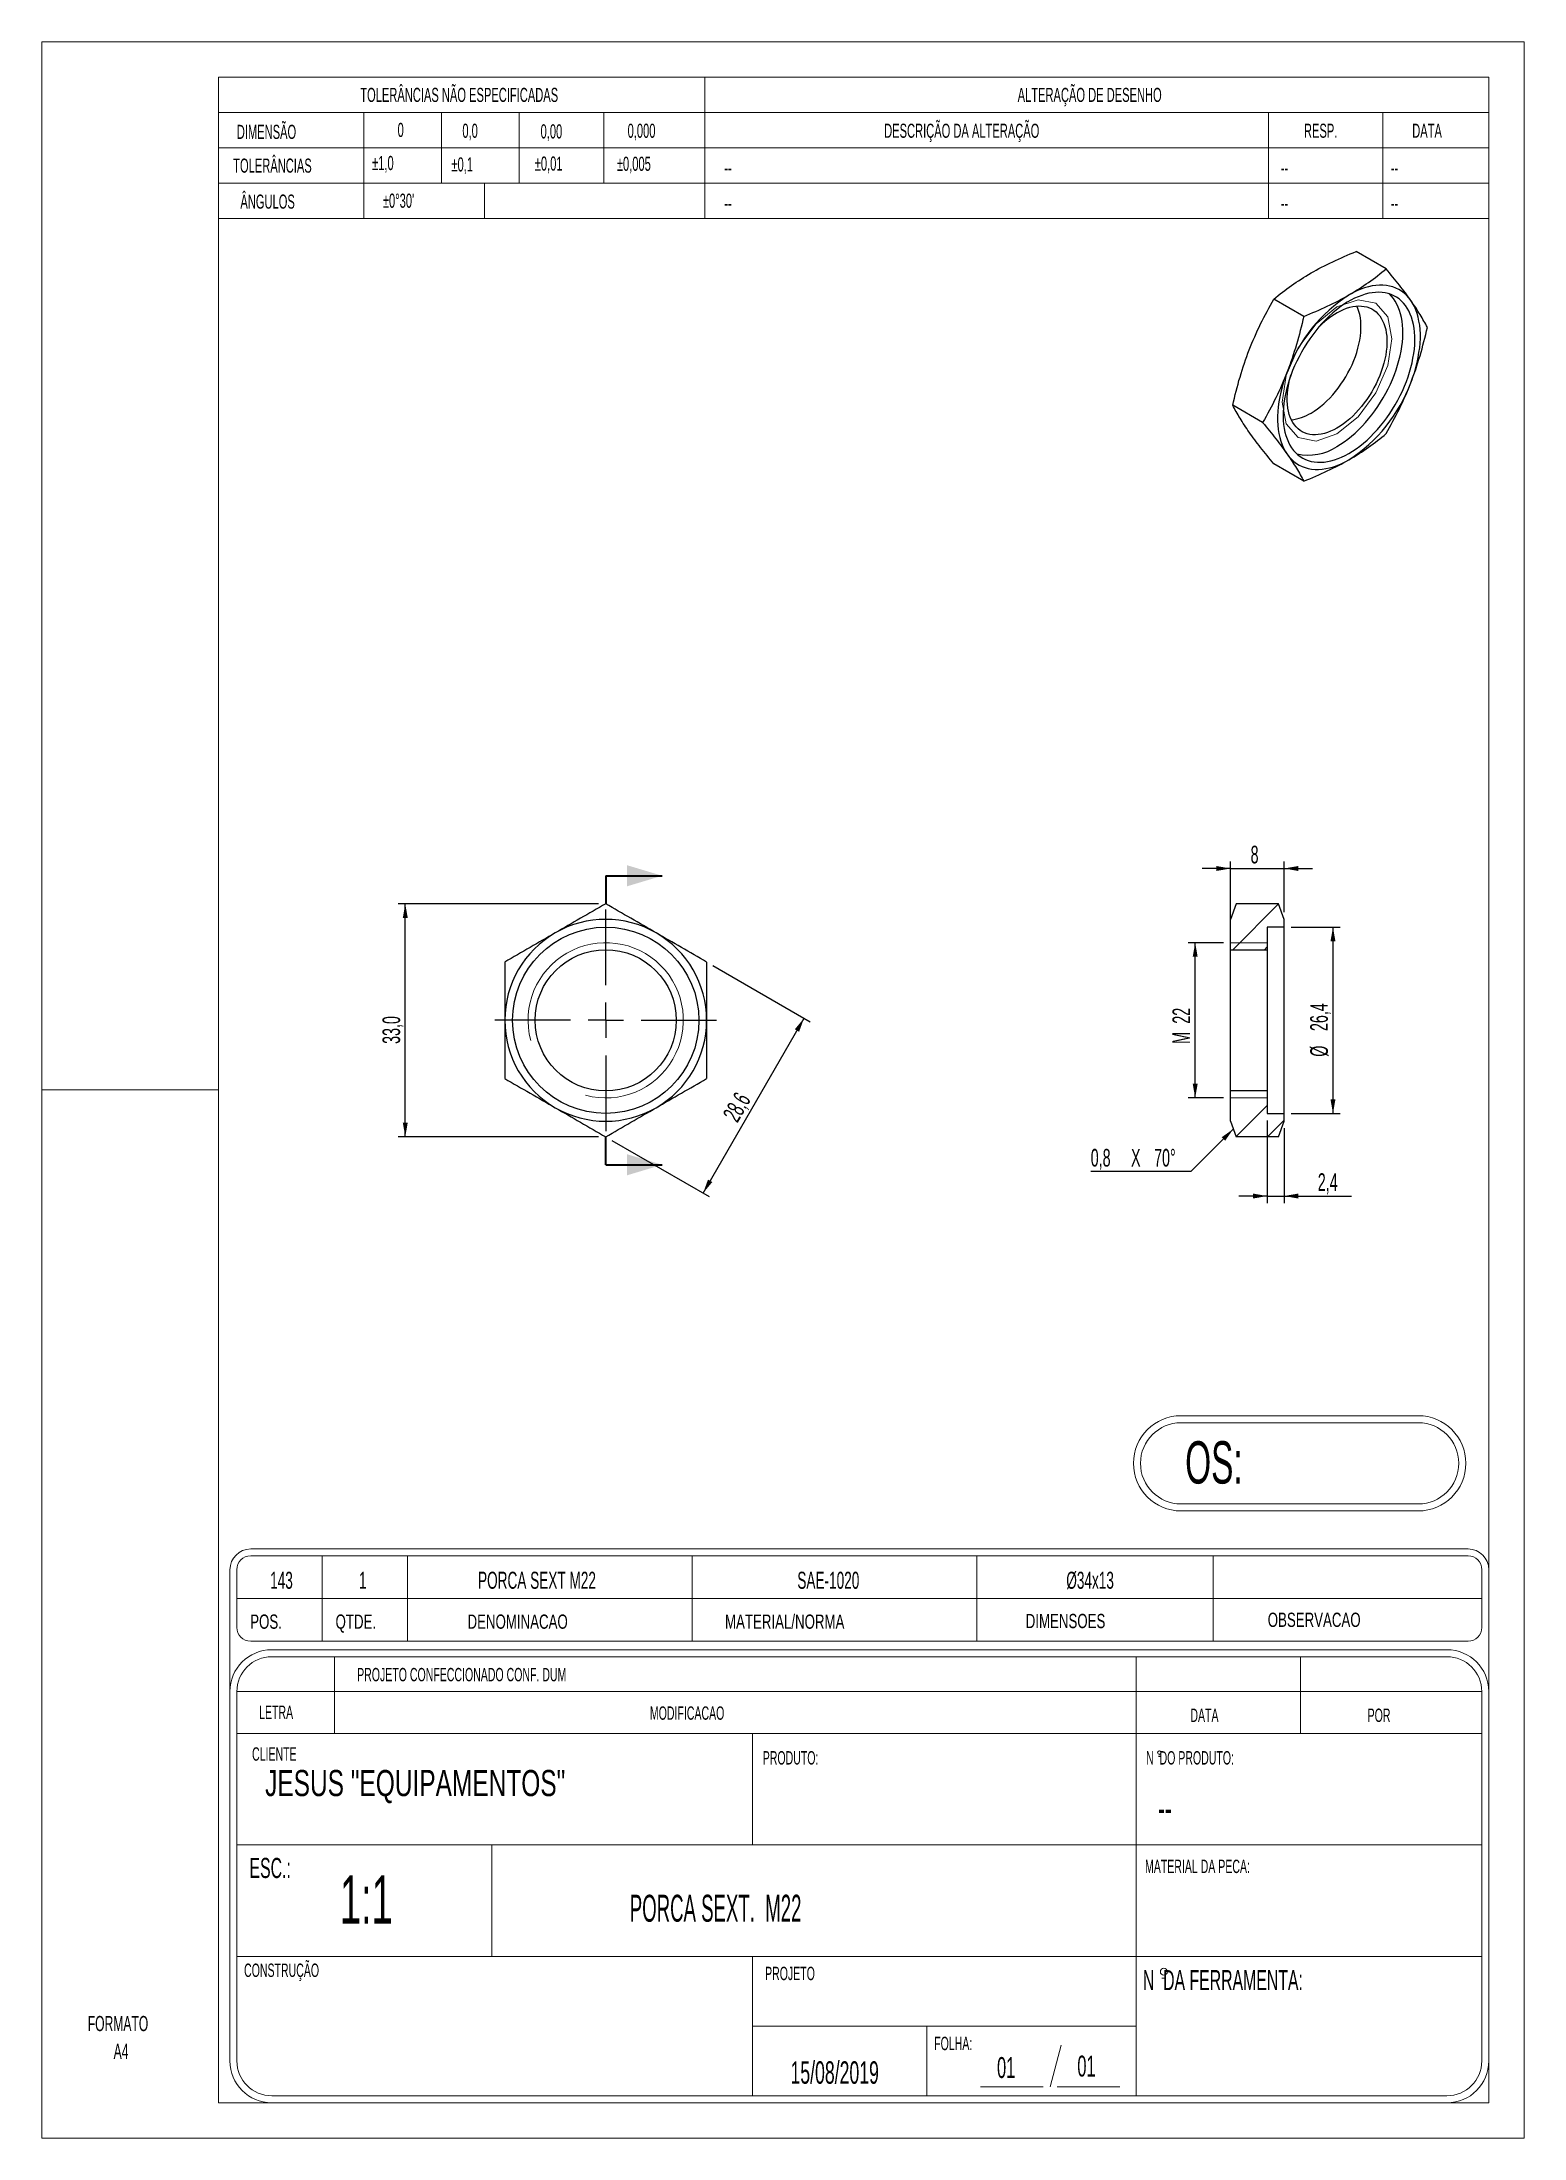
# Model space of a CAD drawing. Header units: millimetres. Extents: x 0 to 210, y 0 to 297.
import ezdxf

# ---------------------------------------------------------------- set-up
doc = ezdxf.new("R2010")
doc.units = ezdxf.units.MM
doc.linetypes.add('PHANTOM', pattern=[12.7, 6.35, -1.27, 1.27, -1.27, 1.27, -1.27])
doc.layers.add('COTAS', color=7, linetype='Continuous')
doc.styles.add('SLDTEXTSTYLE0', font='TXT', dxfattribs={"width": 0.595745})
doc.styles.add('SLDTEXTSTYLE1', font='TXT', dxfattribs={"width": 0.589474})
doc.styles.add('SLDTEXTSTYLE2', font='TXT', dxfattribs={"width": 0.515789})
doc.styles.add('SLDTEXTSTYLE3', font='TXT', dxfattribs={"width": 0.7})
doc.styles.add('SLDTEXTSTYLE4', font='TXT', dxfattribs={"width": 0.695035})
doc.styles.add('SLDTEXTSTYLE5', font='TXT', dxfattribs={"width": 0.605})
doc.dimstyles.new('SLDDIMSTYLE0', dxfattribs={"dimtxt": 2.5, "dimasz": 2, "dimexe": 0, "dimexo": 0.0625, "dimtad": 1, "dimdec": 1, "dimrnd": 1e-09, "dimzin": 12, "dimdsep": 46, "dimtxsty": 'SLDTEXTSTYLE5', "dimsah": 1, "dimcen": 0.09, "dimadec": 0, "dimazin": 3, "dimtfac": 1, "dimtdec": 3, "dimtofl": 0, "dimtmove": 0, "dimatfit": 3, "dimfxl": 0, "dimfrac": 2, "dimtolj": 1, "dimtzin": 12, "dimarcsym": 0})
doc.dimstyles.new('SLDDIMSTYLE1', dxfattribs={"dimtxt": 2.5, "dimasz": 2, "dimexe": 0, "dimexo": 0.0625, "dimtad": 1, "dimdec": 0, "dimrnd": 1e-09, "dimzin": 12, "dimdsep": 46, "dimtxsty": 'SLDTEXTSTYLE5', "dimsah": 1, "dimcen": 0.09, "dimadec": 0, "dimazin": 3, "dimtfac": 1, "dimtdec": 3, "dimtmove": 0, "dimatfit": 0, "dimfxl": 0, "dimfrac": 2, "dimtolj": 1, "dimtzin": 12, "dimarcsym": 0})
doc.dimstyles.new('SLDDIMSTYLE2', dxfattribs={"dimtxt": 2.5, "dimasz": 2, "dimexe": 0, "dimexo": 0.0625, "dimtad": 1, "dimdec": 0, "dimrnd": 1e-09, "dimzin": 12, "dimdsep": 46, "dimtxsty": 'SLDTEXTSTYLE5', "dimsah": 1, "dimcen": 0.09, "dimadec": 0, "dimazin": 3, "dimtfac": 1, "dimtdec": 3, "dimtofl": 0, "dimtmove": 0, "dimatfit": 3, "dimfxl": 0, "dimfrac": 2, "dimtolj": 1, "dimtzin": 12, "dimarcsym": 0})
doc.dimstyles.new('SLDDIMSTYLE3', dxfattribs={"dimtxt": 2.5, "dimasz": 2, "dimexe": 0, "dimexo": 0.0625, "dimtad": 1, "dimdec": 1, "dimrnd": 1e-09, "dimzin": 12, "dimdsep": 46, "dimtxsty": 'SLDTEXTSTYLE5', "dimsah": 1, "dimcen": 0.09, "dimadec": 0, "dimazin": 3, "dimtfac": 1, "dimtdec": 3, "dimtmove": 0, "dimatfit": 0, "dimfxl": 0, "dimfrac": 2, "dimtolj": 1, "dimtzin": 12, "dimarcsym": 0})

# ---------------------------------------------------------------- blocks, each defined once
blk = doc.blocks.new('SW_NOTE_0')
at = {"color": 0, "linetype": 'Continuous', "lineweight": 18, "insert": (0, 2.77), "char_height": 2.152, "attachment_point": 1, "style": 'SLDTEXTSTYLE0'}
blk.add_mtext('FORMATO', dxfattribs=at)
blk = doc.blocks.new('SW_NOTE_0_1')
at = {"color": 0, "linetype": 'Continuous', "lineweight": 18, "insert": (0, 2.77), "char_height": 2.152, "attachment_point": 1, "style": 'SLDTEXTSTYLE0'}
blk.add_mtext('A4', dxfattribs=at)
blk = doc.blocks.new('Bloco2')
at = {"color": 7, "linetype": 'Continuous', "lineweight": 18}
for p, q in [((210.04, 297.06), (0.04, 297.06)), ((0.04, 297.06), (0.04, 0.06)), ((210.04, 0.06), (210.04, 297.06)), ((205.04, 292.06), (25.04, 292.06)), ((25.04, 292.06), (25.04, 5.06)), ((205.04, 5.06), (205.04, 292.06)), ((0.04, 148.56), (25.04, 148.56)), ((25.04, 5.06), (205.04, 5.06)), ((0.04, 0.06), (210.04, 0.06))]:
    blk.add_line(p, q, dxfattribs=at)
for name, p in [('SW_NOTE_0', (6.53, 14.59)), ('SW_NOTE_0_1', (10.2, 10.66))]:
    blk.add_blockref(name, p, dxfattribs=at)
blk = doc.blocks.new('_D')
at = {"layer": 'COTAS'}
for p, q in [((95.06, 166.49), (108.85, 158.52)), ((93.69, 134.25), (107.99, 159.02)), ((80.76, 141.72), (94.55, 133.75))]:
    blk.add_line(p, q, dxfattribs=at)
for points in [[(107.99, 159.02), (106.68, 157.46), (107.29, 157.11)], [(93.69, 134.25), (94.99, 135.81), (94.38, 136.16)]]:
    blk.add_solid(points, dxfattribs=at)
at = {"layer": 'COTAS', "insert": (96.38, 145.35), "char_height": 2.5, "attachment_point": 1, "rotation": 60, "style": 'SLDTEXTSTYLE5'}
blk.add_mtext('28,6', dxfattribs=at)
blk = doc.blocks.new('_D_1')
at = {"layer": 'COTAS'}
for p, q in [((78.89, 175.24), (50.49, 175.24)), ((51.49, 142.22), (51.49, 175.24)), ((78.89, 142.22), (50.49, 142.22))]:
    blk.add_line(p, q, dxfattribs=at)
for points in [[(51.49, 175.24), (51.14, 173.24), (51.84, 173.24)], [(51.49, 142.22), (51.84, 144.22), (51.14, 144.22)]]:
    blk.add_solid(points, dxfattribs=at)
at = {"layer": 'COTAS', "insert": (48.26, 155.39), "char_height": 2.5, "attachment_point": 1, "rotation": 90, "style": 'SLDTEXTSTYLE5'}
blk.add_mtext('33,0', dxfattribs=at)
blk = doc.blocks.new('SW_CENTERMARKSYMBOL_0')
at = {"layer": 'COTAS', "color": 0}
for p, q in [((0, 5), (0, 15.7)), ((-5, 0), (-15.7, 0)), ((0, 0), (-2.5, 0)), ((0, 0), (0, 2.5)), ((0, 0), (0, -2.5)), ((0, 0), (2.5, 0)), ((5, 0), (15.7, 0)), ((0, -5), (0, -15.7))]:
    blk.add_line(p, q, dxfattribs=at)
blk = doc.blocks.new('_D_2')
at = {"layer": 'COTAS'}
for p, q in [((168.41, 169.73), (168.41, 181.24)), ((176.01, 174.03), (176.01, 181.24)), ((168.41, 180.24), (164.41, 180.24)), ((168.41, 180.24), (176.01, 180.24)), ((176.01, 180.24), (180.01, 180.24))]:
    blk.add_line(p, q, dxfattribs=at)
for points in [[(168.41, 180.24), (166.41, 180.59), (166.41, 179.89)], [(176.01, 180.24), (178.01, 179.89), (178.01, 180.59)]]:
    blk.add_solid(points, dxfattribs=at)
at = {"layer": 'COTAS', "insert": (171.26, 183.47), "char_height": 2.5, "attachment_point": 1, "style": 'SLDTEXTSTYLE5'}
blk.add_mtext('8', dxfattribs=at)
blk = doc.blocks.new('_D_3')
at = {"layer": 'COTAS'}
for p, q in [((177.01, 171.93), (183.93, 171.93)), ((182.93, 171.93), (182.93, 145.53)), ((177.01, 145.53), (183.93, 145.53))]:
    blk.add_line(p, q, dxfattribs=at)
for points in [[(182.93, 171.93), (182.58, 169.93), (183.28, 169.93)], [(182.93, 145.53), (183.28, 147.53), (182.58, 147.53)]]:
    blk.add_solid(points, dxfattribs=at)
at = {"layer": 'COTAS', "char_height": 2.5, "attachment_point": 1, "rotation": 90, "style": 'SLDTEXTSTYLE5'}
for s, insert in [('26,4', (179.7, 157.21)), ('%%c', (179.71, 153.57))]:
    blk.add_mtext(s, dxfattribs=dict(at, insert=insert))
blk = doc.blocks.new('SW_CHAMFER_DIMENSION_0')
at = {"layer": 'COTAS', "color": 0}
for p, q in [((20.21, 6.04), (14.17, 0)), ((14.17, 0), (0, 0))]:
    blk.add_line(p, q, dxfattribs=at)
blk.add_solid([(20.21, 6.04), (18.55, 4.87), (19.04, 4.38)], dxfattribs=at)
at = {"layer": 'COTAS', "color": 0, "char_height": 2.5, "attachment_point": 1, "style": 'SLDTEXTSTYLE5'}
for s, insert in [('0,8', (0, 3.22)), ('X', (5.71, 3.22)), ('70°', (8.98, 3.22))]:
    blk.add_mtext(s, dxfattribs=dict(at, insert=insert))
blk = doc.blocks.new('_D_4')
at = {"layer": 'COTAS'}
for p, q in [((167.41, 169.73), (162.41, 169.73)), ((163.41, 147.73), (163.41, 169.73)), ((167.41, 147.73), (162.41, 147.73))]:
    blk.add_line(p, q, dxfattribs=at)
for points in [[(163.41, 169.73), (163.06, 167.73), (163.76, 167.73)], [(163.41, 147.73), (163.76, 149.73), (163.06, 149.73)]]:
    blk.add_solid(points, dxfattribs=at)
at = {"layer": 'COTAS', "char_height": 2.5, "attachment_point": 1, "rotation": 90, "style": 'SLDTEXTSTYLE5'}
for s, insert in [('22', (160.19, 158.25)), ('M', (160.19, 155.39))]:
    blk.add_mtext(s, dxfattribs=dict(at, insert=insert))
blk = doc.blocks.new('_D_5')
at = {"layer": 'COTAS'}
for p, q in [((173.61, 144.53), (173.61, 132.83)), ((176.01, 143.43), (176.01, 132.83)), ((173.61, 133.83), (169.61, 133.83)), ((173.61, 133.83), (176.01, 133.83)), ((176.01, 133.83), (185.55, 133.83))]:
    blk.add_line(p, q, dxfattribs=at)
for points in [[(173.61, 133.83), (171.61, 134.18), (171.61, 133.48)], [(176.01, 133.83), (178.01, 133.48), (178.01, 134.18)]]:
    blk.add_solid(points, dxfattribs=at)
at = {"layer": 'COTAS', "insert": (180.78, 137.06), "char_height": 2.5, "attachment_point": 1, "style": 'SLDTEXTSTYLE5'}
blk.add_mtext('2,4', dxfattribs=at)

msp = doc.modelspace()

# ---------------------------------------------------------------- hatches: boundary and pattern name
at = {"layer": 'COTAS', "linetype": 'Continuous', "lineweight": 18}
h = msp.add_hatch(dxfattribs=at)
h.set_pattern_fill('ANSI32', color=256, angle=3e-322, style=0)
h.paths.add_polyline_path([(176.01, 171.93), (176.01, 173.03), (175.21, 175.24), (169.22, 175.24), (168.41, 173.03), (168.41, 168.73), (173.61, 168.73), (173.61, 171.93)], flags=0)
h = msp.add_hatch(dxfattribs=at)
h.set_pattern_fill('ANSI32', color=256, angle=3e-322, style=0)
h.paths.add_polyline_path([(169.22, 142.22), (175.21, 142.22), (176.01, 144.43), (176.01, 145.53), (173.61, 145.53), (173.61, 148.73), (168.41, 148.73), (168.41, 144.43)], flags=0)

# ---------------------------------------------------------------- linework, layer by layer
at = {"color": 7, "linetype": 'Continuous', "lineweight": 18}
for p, q in [((205.01, 292.36), (25.01, 292.36)), ((25.01, 272.36), (25.01, 292.36)), ((93.95, 272.36), (93.95, 292.36)), ((205.01, 292.36), (205.01, 272.36)), ((25.01, 287.36), (93.95, 287.36)), ((45.64, 272.36), (45.64, 287.36)), ((56.64, 277.36), (56.64, 287.36)), ((67.64, 277.36), (67.64, 287.36)), ((79.64, 277.36), (79.64, 287.36)), ((93.95, 287.36), (205.01, 287.36)), ((173.82, 272.36), (173.82, 287.36)), ((190.01, 272.36), (190.01, 287.36)), ((25.01, 282.36), (93.95, 282.36)), ((93.95, 282.36), (205.01, 282.36)), ((25.01, 277.36), (93.95, 277.36)), ((62.7, 277.36), (62.7, 272.36)), ((93.95, 277.36), (205.01, 277.36)), ((25.01, 272.36), (93.95, 272.36)), ((93.95, 272.36), (205.01, 272.36)), ((173.61, 169.73), (168.41, 169.73)), ((173.61, 147.73), (168.41, 147.73)), ((195.01, 102.71), (161.41, 102.71)), ((195.01, 101.71), (161.41, 101.71)), ((161.41, 90.21), (195.01, 90.21)), ((161.41, 89.21), (195.01, 89.21)), ((202.07, 83.83), (29.59, 83.83)), ((26.65, 11.28), (26.65, 80.89)), ((26.65, 80.89), (26.65, 67.81)), ((27.63, 80.89), (27.63, 72.71)), ((202.07, 82.85), (29.59, 82.85)), ((39.72, 70.75), (39.72, 82.85)), ((51.82, 70.75), (51.82, 82.85)), ((92.14, 70.75), (92.14, 82.85)), ((132.46, 70.75), (132.46, 82.85)), ((165.96, 70.75), (165.96, 82.85)), ((204.03, 72.71), (204.03, 80.89)), ((205.01, 11.28), (205.01, 80.89)), ((27.63, 76.8), (204.03, 76.8)), ((29.59, 70.75), (202.07, 70.75)), ((32.57, 69.54), (199.08, 69.54)), ((32.57, 68.56), (199.08, 68.56)), ((41.46, 57.69), (41.46, 68.56)), ((155.03, 68.56), (155.03, 57.69)), ((178.34, 68.56), (178.34, 57.69)), ((27.64, 11.28), (27.64, 63.62)), ((27.64, 63.62), (204.02, 63.62)), ((204.02, 63.62), (204.02, 11.28)), ((27.64, 57.69), (204.02, 57.69)), ((100.71, 57.69), (100.71, 41.89)), ((155.03, 57.69), (155.03, 41.89)), ((158.2, 54.45), (158.46, 54.45)), ((158.2, 54.43), (158.46, 54.43)), ((27.64, 41.89), (204.02, 41.89)), ((63.77, 26.09), (63.77, 41.89)), ((155.03, 26.09), (155.03, 41.89)), ((27.64, 26.09), (204.02, 26.09)), ((100.71, 26.09), (100.71, 6.34)), ((155.03, 26.09), (155.03, 6.34)), ((158.69, 23), (159.2, 23)), ((100.71, 16.22), (155.03, 16.22)), ((125.4, 16.22), (125.4, 6.34)), ((144.43, 13.54), (142.85, 7.62)), ((199.08, 6.34), (32.57, 6.34)), ((141.86, 7.62), (132.97, 7.62)), ((143.83, 7.62), (152.72, 7.62)), ((199.08, 5.36), (32.57, 5.36)), ((204.44, 5.36), (205.01, 5.36)), ((205.01, 5.36), (205.01, 5.93))]:
    msp.add_line(p, q, dxfattribs=at)
at = {"color": 7, "linetype": 'Continuous', "lineweight": 25}
for p, q in [((190.47, 265.21), (186.23, 267.66)), ((178.79, 258.47), (174.56, 260.92)), ((172.96, 243.43), (168.72, 245.87)), ((178.79, 235.12), (174.56, 237.56)), ((169.22, 175.24), (168.41, 173.03)), ((175.21, 175.24), (169.22, 175.24)), ((176.01, 173.03), (175.21, 175.24)), ((168.41, 168.73), (168.41, 173.03)), ((176.01, 171.93), (176.01, 173.03)), ((176.01, 171.93), (173.61, 171.93)), ((173.61, 171.93), (173.61, 168.73)), ((176.01, 145.53), (176.01, 171.93)), ((168.41, 168.73), (173.61, 168.73)), ((168.41, 148.73), (168.41, 168.73)), ((173.61, 168.73), (173.61, 148.73)), ((168.41, 144.43), (168.41, 148.73)), ((173.61, 148.73), (168.41, 148.73)), ((173.61, 148.73), (173.61, 145.53)), ((173.61, 145.53), (176.01, 145.53)), ((176.01, 144.43), (176.01, 145.53)), ((168.41, 144.43), (169.22, 142.22)), ((175.21, 142.22), (176.01, 144.43)), ((175.21, 142.22), (169.22, 142.22))]:
    msp.add_line(p, q, dxfattribs=at)
at = {"color": 7, "linetype": 'PHANTOM', "lineweight": 35}
for p, q in [((79.89, 179.21), (79.89, 175.21)), ((79.89, 138.26), (79.89, 142.26))]:
    msp.add_line(p, q, dxfattribs=at)
at = {"color": 7, "linetype": 'Continuous', "lineweight": 35}
for p, q in [((79.89, 179.21), (87.89, 179.21)), ((79.89, 138.26), (87.89, 138.26))]:
    msp.add_line(p, q, dxfattribs=at)
at = {"color": 7, "linetype": 'Continuous', "lineweight": 25, "flags": 128}
for points in [[(185.2, 239.06), (185.72, 239.38), (186.24, 239.72), (186.75, 240.1), (187.26, 240.51), (187.76, 240.95), (188.26, 241.42), (188.74, 241.91), (189.22, 242.43), (189.68, 242.97), (190.13, 243.53), (190.56, 244.11), (190.98, 244.7), (191.38, 245.32), (191.75, 245.95), (192.11, 246.59), (192.45, 247.24), (192.77, 247.89), (193.06, 248.56), (193.33, 249.23), (193.57, 249.9), (193.79, 250.57), (193.98, 251.23), (194.14, 251.9), (194.27, 252.55), (194.38, 253.2), (194.46, 253.84), (194.51, 254.46), (194.53, 255.08), (194.53, 255.67), (194.49, 256.25), (194.43, 256.8), (194.33, 257.34), (194.21, 257.85), (194.06, 258.34), (193.88, 258.8), (193.68, 259.24), (193.45, 259.64), (193.2, 260.01), (192.92, 260.36), (192.61, 260.67), (192.29, 260.94), (191.94, 261.19), (191.57, 261.39), (191.18, 261.57), (190.77, 261.7), (190.35, 261.8), (189.9, 261.86), (189.45, 261.89), (188.98, 261.87), (188.5, 261.82), (188.01, 261.74), (187.51, 261.61), (187.01, 261.45), (186.49, 261.26), (185.98, 261.03), (185.46, 260.76), (184.94, 260.46), (184.42, 260.13), (183.91, 259.77), (183.4, 259.37), (182.89, 258.95), (182.39, 258.49), (181.9, 258.01), (181.42, 257.51), (180.95, 256.98), (180.5, 256.43), (180.06, 255.86), (179.63, 255.27), (179.22, 254.66), (178.83, 254.04), (178.46, 253.41), (178.12, 252.76), (177.79, 252.11), (177.49, 251.45), (177.21, 250.78), (176.95, 250.11), (176.72, 249.44), (176.52, 248.78), (176.34, 248.11), (176.19, 247.45), (176.07, 246.8), (175.98, 246.15), (175.91, 245.52), (175.87, 244.9), (175.87, 244.3), (175.89, 243.71), (175.94, 243.15), (176.02, 242.6), (176.13, 242.08), (176.26, 241.58), (176.42, 241.1), (176.61, 240.65), (176.83, 240.23), (177.07, 239.84), (177.34, 239.48), (177.63, 239.16), (177.95, 238.86), (178.29, 238.6), (178.65, 238.38), (179.03, 238.19), (179.42, 238.04), (179.84, 237.92), (180.27, 237.84), (180.72, 237.8), (181.18, 237.79), (181.66, 237.82), (182.14, 237.89), (182.64, 237.99), (183.14, 238.14), (183.65, 238.31), (184.16, 238.53), (184.68, 238.78), (185.2, 239.06)], [(183.5, 240.04), (184.02, 240.35), (184.54, 240.7), (185.05, 241.08), (185.56, 241.49), (186.07, 241.93), (186.56, 242.4), (187.05, 242.89), (187.52, 243.41), (187.98, 243.95), (188.43, 244.51), (188.86, 245.09), (189.28, 245.68), (189.68, 246.3), (190.06, 246.93), (190.42, 247.57), (190.75, 248.22), (191.07, 248.87), (191.36, 249.54), (191.63, 250.21), (191.87, 250.88), (192.09, 251.55), (192.28, 252.21), (192.44, 252.88), (192.58, 253.53), (192.69, 254.18), (192.76, 254.82), (192.81, 255.44), (192.84, 256.05), (192.83, 256.65), (192.79, 257.23), (192.73, 257.78), (192.64, 258.32), (192.51, 258.83), (192.36, 259.32), (192.19, 259.78), (191.98, 260.21), (191.75, 260.62), (191.5, 260.99), (191.22, 261.34), (190.92, 261.65), (190.9, 261.66)], [(193.96, 260.73), (193.67, 261.11), (193.35, 261.46), (193.01, 261.77), (192.64, 262.04), (192.25, 262.28), (191.84, 262.48), (191.41, 262.64), (190.96, 262.76), (190.5, 262.84), (190.01, 262.88), (189.52, 262.89), (189.01, 262.85), (188.48, 262.78), (187.95, 262.66), (187.41, 262.51), (186.86, 262.32), (186.31, 262.09), (185.76, 261.82), (185.2, 261.51)], [(183.5, 258.98), (183.96, 259.23), (184.41, 259.44), (184.86, 259.61), (185.3, 259.75), (185.73, 259.85), (186.16, 259.92), (186.57, 259.94), (186.97, 259.93), (187.36, 259.89), (187.73, 259.8), (188.09, 259.68), (188.42, 259.52), (188.74, 259.33), (189.03, 259.1), (189.3, 258.84), (189.55, 258.54), (189.77, 258.21), (189.97, 257.85), (190.14, 257.47), (190.28, 257.05), (190.4, 256.61), (190.48, 256.15), (190.54, 255.66), (190.57, 255.16), (190.57, 254.64), (190.54, 254.1), (190.48, 253.54), (190.4, 252.98), (190.28, 252.41), (190.14, 251.83), (189.97, 251.24), (189.77, 250.66), (189.55, 250.07), (189.3, 249.49), (189.03, 248.92), (188.74, 248.35), (188.42, 247.79), (188.09, 247.25), (187.73, 246.71), (187.36, 246.2), (186.97, 245.71), (186.57, 245.23), (186.16, 244.78), (185.73, 244.35), (185.3, 243.95), (184.86, 243.58), (184.41, 243.24), (183.96, 242.93), (183.5, 242.65), (183.05, 242.41), (182.6, 242.2), (182.15, 242.02), (181.71, 241.88), (181.28, 241.78), (180.85, 241.72), (180.44, 241.69), (180.03, 241.7), (179.65, 241.75), (179.27, 241.83), (178.92, 241.95), (178.58, 242.11), (178.27, 242.31), (177.98, 242.53), (177.7, 242.8), (177.46, 243.09), (177.23, 243.42), (177.04, 243.78), (176.87, 244.17), (176.72, 244.58), (176.61, 245.02), (176.52, 245.48), (176.47, 245.97), (176.44, 246.48), (176.44, 247), (176.47, 247.54), (176.52, 248.09), (176.61, 248.65), (176.72, 249.23), (176.87, 249.81), (176.97, 250.17)], [(179.83, 244.77), (180.28, 245.05), (180.73, 245.36), (181.18, 245.71), (181.62, 246.08), (182.05, 246.48), (182.48, 246.9), (182.89, 247.35), (183.3, 247.83), (183.68, 248.32), (184.06, 248.84), (184.41, 249.37), (184.75, 249.91), (185.06, 250.47), (185.35, 251.04), (185.63, 251.62), (185.87, 252.2), (186.1, 252.78), (186.29, 253.37), (186.46, 253.95), (186.61, 254.53), (186.72, 255.1), (186.81, 255.67), (186.86, 256.22), (186.89, 256.76), (186.89, 257.28), (186.86, 257.79), (186.81, 258.27), (186.72, 258.74), (186.61, 259.18), (186.46, 259.59), (186.31, 259.93)], [(193.96, 249.05), (194.22, 249.77), (194.46, 250.49), (194.67, 251.21), (194.85, 251.92), (195, 252.63), (195.12, 253.33), (195.22, 254.02), (195.28, 254.69), (195.31, 255.35), (195.31, 255.99), (195.28, 256.62), (195.22, 257.22), (195.12, 257.8), (195, 258.36), (194.85, 258.89), (194.67, 259.4), (194.46, 259.87), (194.22, 260.32), (193.96, 260.73)], [(176.44, 250.62), (176.18, 249.9), (175.94, 249.18), (175.73, 248.46), (175.55, 247.75), (175.4, 247.05), (175.28, 246.35), (175.18, 245.66), (175.12, 244.98), (175.09, 244.32), (175.09, 243.68), (175.12, 243.06), (175.18, 242.45), (175.28, 241.87), (175.4, 241.31), (175.55, 240.78), (175.73, 240.28), (175.94, 239.8), (176.18, 239.36), (176.44, 238.94)], [(176.44, 238.94), (176.74, 238.56), (177.05, 238.22), (177.4, 237.91), (177.76, 237.63), (178.15, 237.4), (178.56, 237.2), (178.99, 237.04), (179.44, 236.92), (179.91, 236.83), (180.39, 236.79), (180.89, 236.79), (181.4, 236.82), (181.92, 236.9), (182.45, 237.01), (182.99, 237.17), (183.54, 237.36), (184.09, 237.59), (184.64, 237.86), (185.2, 238.16)]]:
    msp.add_lwpolyline(points, dxfattribs=at)
at = {"color": 7, "linetype": 'Continuous', "lineweight": 18, "flags": 128}
msp.add_lwpolyline([(183.5, 241.84), (180.53, 240.8), (178, 241.29), (176.32, 243.23), (175.73, 246.33), (176.32, 250.11), (178, 253.99), (180.53, 257.4), (183.5, 259.8), (186.48, 260.83), (189, 260.34), (190.69, 258.4), (191.28, 255.31), (190.69, 251.53), (189, 247.64), (186.48, 244.24), (183.5, 241.84)], dxfattribs=at)
at = {"color": 7, "linetype": 'Continuous', "lineweight": 25}
for radius in [13.2, 10]:
    msp.add_circle((79.89, 158.73), radius, dxfattribs=at)
at = {"color": 7, "linetype": 'Continuous', "lineweight": 18}
for centre, radius in [((158.33, 54.99), 0.247), ((158.33, 54.97), 0.247), ((158.97, 23.92), 0.494)]:
    msp.add_circle(centre, radius, dxfattribs=at)
at = {"color": 7, "linetype": 'Continuous', "lineweight": 25}
for centre, radius, start, end in [((197.11, 242.98), 22.03, 122.7115, 159.6994), ((189.71, 248.53), 12.16, 120.6806, 137.1479), ((173.29, 256.7), 22.03, 302.7115, 339.6994), ((176.3, 250.59), 6.8, 276.0777, 301.2625), ((179.45, 246.07), 7.26, 256.9335, 303.9259), ((79.89, 158.73), 14.3, 60, 120), ((79.89, 158.73), 14.3, 120, 180), ((79.89, 158.73), 14.3, 0, 60), ((79.89, 158.73), 14.3, 180, 240), ((79.89, 158.73), 14.3, 300, 0), ((79.89, 158.73), 14.3, 240, 300)]:
    msp.add_arc(centre, radius, start, end, dxfattribs=at)
at = {"color": 7, "linetype": 'Continuous', "lineweight": 18}
for centre, radius, start, end in [((79.89, 158.73), 11, 255, 195), ((161.41, 95.96), 6.75, 90, 270), ((161.41, 95.96), 5.75, 90, 270), ((195.01, 95.96), 6.75, 270, 90), ((195.01, 95.96), 5.75, 270, 90), ((29.59, 80.89), 2.94, 90, 180), ((202.07, 80.89), 2.94, 0, 90), ((29.59, 80.89), 1.96, 90, 180), ((202.07, 80.89), 1.96, 0, 90), ((29.59, 72.71), 1.96, 180, 270), ((202.07, 72.71), 1.96, 270, 0), ((32.57, 63.62), 5.93, 90, 180), ((32.57, 63.62), 4.94, 90, 180), ((199.08, 63.62), 5.93, 0, 90), ((199.08, 63.62), 4.94, 0, 90), ((32.57, 11.28), 5.93, 180, 270), ((32.57, 11.28), 4.94, 180, 270), ((199.08, 11.28), 4.94, 270, 0), ((199.08, 11.28), 5.93, 270, 0)]:
    msp.add_arc(centre, radius, start, end, dxfattribs=at)
at = {"color": 7, "linetype": 'Continuous', "lineweight": 25}
for points in [[(179.83, 264.62), (180.8, 265.18), (181.83, 265.71), (183.97, 266.72), (185.09, 267.2), (186.23, 267.66)], [(174.56, 260.92), (175.35, 261.58), (176.18, 262.22), (177.93, 263.46), (178.85, 264.05), (179.83, 264.62)], [(185.2, 261.51), (186.18, 262.08), (187.1, 262.67), (188.85, 263.91), (189.68, 264.55), (190.47, 265.21)], [(193.96, 260.73), (193.47, 261.42), (192.93, 262.15), (191.76, 263.64), (191.13, 264.42), (190.47, 265.21)], [(178.79, 258.47), (179.94, 258.93), (181.06, 259.41), (183.2, 260.42), (184.23, 260.95), (185.2, 261.51)], [(171.07, 253.72), (171.56, 254.98), (172.09, 256.2), (173.26, 258.59), (173.89, 259.77), (174.56, 260.92)], [(178.79, 258.47), (178.48, 257.12), (178.14, 255.78), (177.36, 253.16), (176.93, 251.87), (176.44, 250.62)], [(196.31, 256.91), (196, 257.5), (195.65, 258.11), (194.88, 259.38), (194.44, 260.04), (193.96, 260.73)], [(193.96, 249.05), (194.44, 250.31), (194.88, 251.59), (195.65, 254.21), (196, 255.55), (196.31, 256.91)], [(168.72, 245.87), (169.03, 247.23), (169.37, 248.56), (170.15, 251.18), (170.58, 252.47), (171.07, 253.72)], [(176.44, 250.62), (175.96, 249.37), (175.42, 248.14), (174.25, 245.75), (173.62, 244.58), (172.96, 243.43)], [(190.47, 241.86), (191.13, 243.01), (191.76, 244.18), (192.93, 246.58), (193.47, 247.8), (193.96, 249.05)], [(171.07, 242.05), (170.58, 242.74), (170.15, 243.4), (169.37, 244.67), (169.03, 245.28), (168.72, 245.87)], [(174.56, 237.56), (173.89, 238.36), (173.26, 239.13), (172.09, 240.63), (171.56, 241.35), (171.07, 242.05)], [(172.96, 243.43), (173.62, 242.63), (174.25, 241.86), (175.42, 240.36), (175.96, 239.64), (176.44, 238.94)], [(185.2, 238.16), (186.18, 238.72), (187.1, 239.32), (188.85, 240.55), (189.68, 241.2), (190.47, 241.86)], [(176.44, 238.94), (176.93, 238.25), (177.36, 237.59), (178.14, 236.32), (178.48, 235.71), (178.79, 235.12)], [(178.79, 235.12), (179.94, 235.58), (181.06, 236.06), (183.2, 237.07), (184.23, 237.6), (185.2, 238.16)], [(79.89, 175.24), (78.7, 174.56), (77.51, 173.87), (75.12, 172.49), (73.93, 171.8), (72.74, 171.12)], [(87.04, 171.12), (85.85, 171.8), (84.66, 172.49), (82.27, 173.87), (81.08, 174.56), (79.89, 175.24)], [(72.74, 171.12), (71.55, 170.43), (70.36, 169.74), (67.97, 168.36), (66.78, 167.68), (65.59, 166.99)], [(94.19, 166.99), (93, 167.68), (91.81, 168.36), (89.42, 169.74), (88.23, 170.43), (87.04, 171.12)], [(65.59, 166.99), (65.59, 165.62), (65.59, 164.24), (65.59, 161.48), (65.59, 160.11), (65.59, 158.73)], [(94.19, 166.99), (94.19, 165.62), (94.19, 164.24), (94.19, 161.48), (94.19, 160.11), (94.19, 158.73)], [(65.59, 158.73), (65.59, 157.35), (65.59, 155.98), (65.59, 153.22), (65.59, 151.85), (65.59, 150.47)], [(94.19, 158.73), (94.19, 157.35), (94.19, 155.98), (94.19, 153.22), (94.19, 151.85), (94.19, 150.47)], [(65.59, 150.47), (66.78, 149.79), (67.97, 149.1), (70.36, 147.72), (71.55, 147.03), (72.74, 146.35)], [(87.04, 146.35), (88.23, 147.03), (89.42, 147.72), (91.81, 149.1), (93, 149.79), (94.19, 150.47)], [(72.74, 146.35), (73.93, 145.66), (75.12, 144.97), (77.51, 143.59), (78.7, 142.91), (79.89, 142.22)], [(79.89, 142.22), (81.08, 142.91), (82.27, 143.59), (84.66, 144.97), (85.85, 145.66), (87.04, 146.35)]]:
    msp.add_open_spline(points, degree=3, knots=[0, 0, 0, 0, 0.5, 0.5, 1, 1, 1, 1], dxfattribs=at)
at = {"color": 7, "linetype": 'Continuous', "lineweight": 35}
for points in [[(87.89, 179.21), (82.89, 180.71), (82.89, 177.71)], [(87.89, 138.26), (82.89, 139.76), (82.89, 136.76)]]:
    msp.add_solid(points, dxfattribs=at)

# ---------------------------------------------------------------- block references
at = {"layer": 'COTAS'}
for name, p in [('Bloco2', (-0.03, 0.3)), ('SW_CENTERMARKSYMBOL_0', (79.89, 158.73)), ('SW_CHAMFER_DIMENSION_0', (148.61, 137.29))]:
    msp.add_blockref(name, p, dxfattribs=at)

# ---------------------------------------------------------------- texts
at = {"color": 7, "linetype": 'Continuous', "lineweight": 0}
for s, insert, char_height, attachment_point, style in [('TOLERÂNCIAS NÃO ESPECIFICADAS', (59.13, 290.85), 2, 2, 'SLDTEXTSTYLE1'), ('ALTERAÇÃO DE DESENHO', (148.46, 290.85), 2, 2, 'SLDTEXTSTYLE1'), ('DIMENSÃO', (27.62, 285.61), 2, 1, 'SLDTEXTSTYLE1'), ('0', (50.4, 285.89), 2, 1, 'SLDTEXTSTYLE1'), ('0,0', (59.58, 285.77), 2, 1, 'SLDTEXTSTYLE1'), ('0,00', (70.66, 285.68), 2, 1, 'SLDTEXTSTYLE1'), ('0,000', (82.99, 285.77), 2, 1, 'SLDTEXTSTYLE1'), ('DESCRIÇÃO DA ALTERAÇÃO', (119.34, 285.77), 2, 1, 'SLDTEXTSTYLE1'), ('RESP.', (178.82, 285.77), 2, 1, 'SLDTEXTSTYLE1'), ('DATA', (194.16, 285.77), 2, 1, 'SLDTEXTSTYLE1'), ('TOLERÂNCIAS', (27.11, 280.83), 2, 1, 'SLDTEXTSTYLE1'), ('±1,0', (46.79, 281.2), 2, 1, 'SLDTEXTSTYLE1'), ('±0,1', (58.03, 281), 2, 1, 'SLDTEXTSTYLE1'), ('±0,01', (69.84, 281.12), 2, 1, 'SLDTEXTSTYLE1'), ('±0,005', (81.47, 281.09), 2, 1, 'SLDTEXTSTYLE1'), ('--', (96.69, 280.49), 2, 1, 'SLDTEXTSTYLE1'), ('--', (175.54, 280.49), 2, 1, 'SLDTEXTSTYLE1'), ('--', (191.14, 280.49), 2, 1, 'SLDTEXTSTYLE1'), ('ÂNGULOS', (28.13, 275.73), 2, 1, 'SLDTEXTSTYLE1'), ("±0°30'", (48.32, 275.86), 2, 1, 'SLDTEXTSTYLE1'), ('--', (96.69, 275.49), 2, 1, 'SLDTEXTSTYLE1'), ('--', (175.54, 275.49), 2, 1, 'SLDTEXTSTYLE1'), ('--', (191.14, 275.49), 2, 1, 'SLDTEXTSTYLE1'), ('OS:', (161.99, 99.09), 6, 1, 'SLDTEXTSTYLE1'), ('143', (33.95, 80.6), 2.419, 2, 'SLDTEXTSTYLE0'), ('1', (45.48, 80.6), 2.42, 2, 'SLDTEXTSTYLE0'), ('PORCA SEXT M22', (70.15, 80.6), 2.4192, 2, 'SLDTEXTSTYLE0'), ('SAE-1020', (111.43, 80.6), 2.419, 2, 'SLDTEXTSTYLE0'), ('Ø34x13', (148.52, 80.6), 2.419, 2, 'SLDTEXTSTYLE0'), ('POS.', (29.52, 74.54), 2.022, 1, 'SLDTEXTSTYLE4'), ('QTDE.', (41.61, 74.54), 2.022, 1, 'SLDTEXTSTYLE4'), ('DENOMINACAO', (60.31, 74.54), 2.0223, 1, 'SLDTEXTSTYLE4'), ('MATERIAL/NORMA', (96.79, 74.54), 2.0223, 1, 'SLDTEXTSTYLE4'), ('DIMENSOES', (139.4, 74.63), 2.022, 1, 'SLDTEXTSTYLE4'), ('OBSERVACAO', (173.69, 74.8), 2.022, 1, 'SLDTEXTSTYLE4'), ('PROJETO CONFECCIONADO CONF. DUM', (44.67, 66.97), 1.896, 1, 'SLDTEXTSTYLE1'), ('LETRA', (30.78, 61.63), 1.896, 1, 'SLDTEXTSTYLE1'), ('MODIFICACAO', (86.15, 61.52), 1.896, 1, 'SLDTEXTSTYLE1'), ('DATA', (162.73, 61.21), 1.896, 1, 'SLDTEXTSTYLE1'), ('POR', (187.84, 61.21), 1.896, 1, 'SLDTEXTSTYLE1'), ('CLIENTE', (29.78, 55.72), 1.896, 1, 'SLDTEXTSTYLE1'), ('PRODUTO:', (102.14, 55.18), 1.896, 1, 'SLDTEXTSTYLE1'), ('N  DO PRODUTO:', (156.45, 55.18), 1.896, 1, 'SLDTEXTSTYLE1'), ('JESUS "EQUIPAMENTOS"', (31.63, 52.51), 3.7042, 1, 'SLDTEXTSTYLE3'), ('--', (158.13, 49.28), 4.266, 1, 'SLDTEXTSTYLE2'), ('ESC.:', (29.42, 40.05), 2.844, 1, 'SLDTEXTSTYLE1'), ('MATERIAL DA PECA:', (156.3, 39.8), 1.896, 1, 'SLDTEXTSTYLE1'), ('1:1', (42.23, 37.56), 6.826, 1, 'SLDTEXTSTYLE1'), ('PORCA SEXT.  M22', (83.3, 34.83), 3.8224, 1, 'SLDTEXTSTYLE2'), ('CONSTRUÇÃO', (28.65, 25.08), 1.896, 1, 'SLDTEXTSTYLE1'), ('PROJETO', (102.47, 24.63), 1.896, 1, 'SLDTEXTSTYLE1'), ('N  DA FERRAMENTA:', (156, 24.16), 2.8441, 1, 'SLDTEXTSTYLE1'), ('FOLHA:', (126.43, 14.71), 1.896, 1, 'SLDTEXTSTYLE1'), ('01', (146.71, 12.04), 2.963, 1, 'SLDTEXTSTYLE1'), ('15/08/2019', (106.07, 11.23), 3.175, 1, 'SLDTEXTSTYLE1'), ('01', (135.33, 11.83), 2.963, 1, 'SLDTEXTSTYLE1')]:
    msp.add_mtext(s, dxfattribs=dict(at, insert=insert, char_height=char_height, attachment_point=attachment_point, style=style))

# ---------------------------------------------------------------- dimensions: what is measured, and where the dimension line sits
at = {"layer": 'COTAS'}
for base, p1, p2, dimstyle, picture, middle in [((176.01, 180.24), (168.41, 168.73), (176.01, 173.03), 'SLDDIMSTYLE1', '_D_2', (172.21, 180.24)), ((176.01, 133.83), (173.61, 145.53), (176.01, 144.43), 'SLDDIMSTYLE3', '_D_5', (183.17, 133.83))]:
    dim = msp.add_linear_dim(base=base, p1=p1, p2=p2, dimstyle=dimstyle, dxfattribs=at)
    dim.commit()
    dim.dimension.update_dxf_attribs({"geometry": picture, "text_midpoint": middle, "dimtype": 160})
for base, p2, angle, picture, middle in [((51.49, 175.24), (79.89, 175.24), 90, '_D_1', (51.49, 158.73)), ((107.99, 159.02), (94.19, 166.99), 60, '_D', (100.84, 146.64))]:
    dim = msp.add_linear_dim(base=base, p1=(79.89, 142.22), p2=p2, angle=angle, dimstyle='SLDDIMSTYLE0', dxfattribs=at)
    dim.commit()
    dim.dimension.update_dxf_attribs({"geometry": picture, "text_midpoint": middle, "dimtype": 160})
for base, p1, p2, text, dimstyle, picture, middle in [((163.41, 169.73), (168.41, 147.73), (168.41, 169.73), 'M', 'SLDDIMSTYLE2', '_D_4', (163.41, 158.73)), ((182.93, 145.53), (176.01, 171.93), (176.01, 145.53), '%%c<>', 'SLDDIMSTYLE0', '_D_3', (182.93, 158.73))]:
    dim = msp.add_linear_dim(base=base, p1=p1, p2=p2, angle=90, text=text, dimstyle=dimstyle, dxfattribs=at)
    dim.commit()
    dim.dimension.update_dxf_attribs({"geometry": picture, "text_midpoint": middle, "dimtype": 160})

doc.saveas('drawing.dxf')
